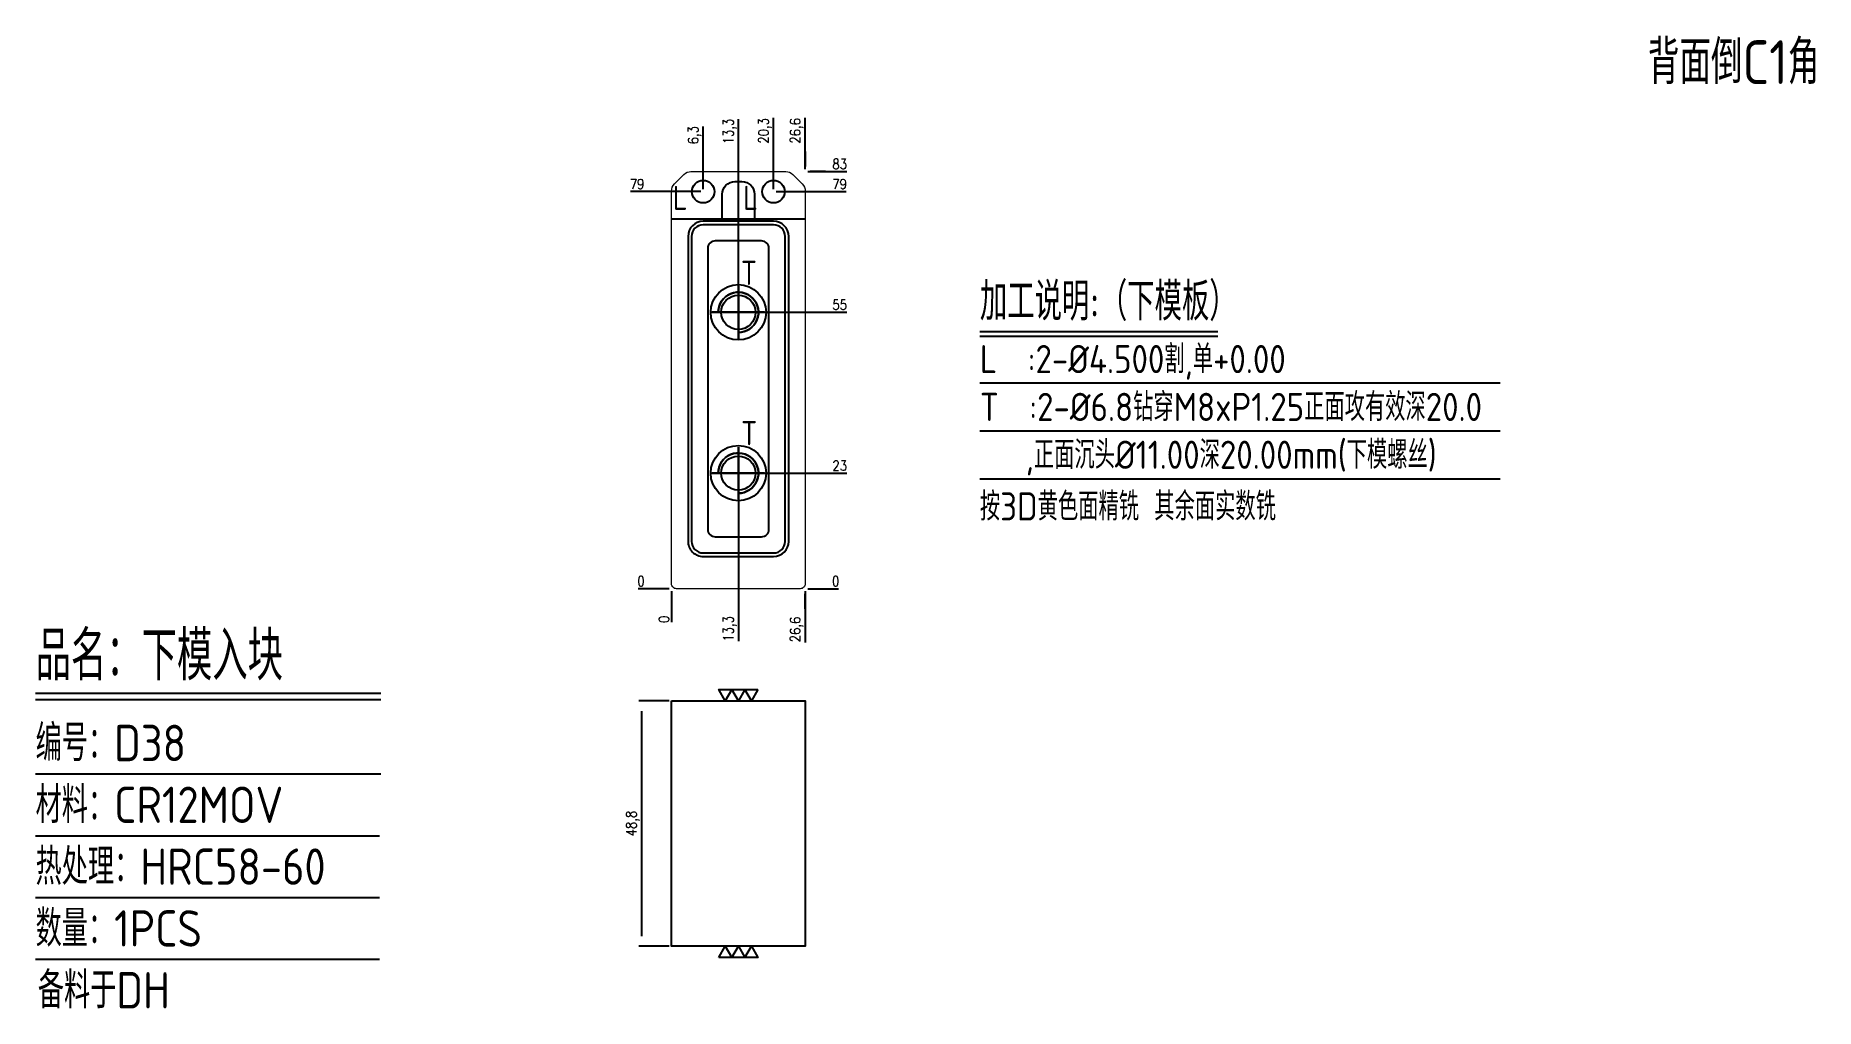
# Model space of a CAD drawing. Header units: millimetres. Extents: x 93262 to 93616, y -1092 to -898.
import ezdxf
from ezdxf.enums import TextEntityAlignment as Align

# ---------------------------------------------------------------- set-up
doc = ezdxf.new("R2010")
doc.units = ezdxf.units.MM
doc.linetypes.add('CENTER', pattern=[0])
for name, color, linetype in [('DIE_P', 2, 'Continuous'), ('DIM', 4, 'Continuous'), ('TEXT', 4, 'Continuous')]:
    doc.layers.add(name, color=color, linetype=linetype)
doc.styles.add('gbenor', font='gbenor.shx', dxfattribs={"bigfont": 'gbcbig.shx'})
doc.styles.get("Standard").update_dxf_attribs({"font": 'txt.shx', "width": 0.85, "bigfont": 'ctxt.shx'})
doc.dimstyles.new('T-2-WX', dxfattribs={"dimtxt": 2, "dimasz": 2, "dimexe": 0.5, "dimexo": 0.5, "dimgap": 0.5, "dimtad": 1, "dimtxsty": 'Standard', "dimblk": 'OPEN30', "dimcen": 0, "dimazin": 3, "dimtfac": 1, "dimtmove": 0, "dimatfit": 3, "dimldrblk": 'OPEN30', "dimlwd": -1, "dimlwe": -1})

# ---------------------------------------------------------------- blocks, each defined once
blk = doc.blocks.new('*D7579')
at = {"layer": 'Defpoints', "color": 0}
for p in [(93388.55, -1008.41), (93415.15, -1008.41), (93420.15, -1008.41)]:
    blk.add_point(p, dxfattribs=at)
at = {"layer": 'DIM', "color": 0}
blk.add_line((93415.65, -1008.41), (93421.78, -1008.41), dxfattribs=at)
at = {"layer": 'DIM', "color": 0, "insert": (93421.21, -1006.91), "char_height": 2, "attachment_point": 5}
blk.add_mtext('0', dxfattribs=at)
blk = doc.blocks.new('_Open30')
blk = doc.blocks.new('*D7580')
at = {"layer": 'Defpoints', "color": 0}
for p in [(93401.85, -985.41), (93420.15, -985.41), (93388.55, -1008.41)]:
    blk.add_point(p, dxfattribs=at)
at = {"layer": 'DIM', "color": 0}
for p, q in [((93402.35, -985.41), (93412.15, -985.41)), ((93412.15, -985.41), (93416.15, -985.41)), ((93416.15, -985.41), (93423.4, -985.41))]:
    blk.add_line(p, q, dxfattribs=at)
at = {"layer": 'DIM', "color": 0, "insert": (93422.02, -983.91), "char_height": 2, "attachment_point": 5}
blk.add_mtext('23', dxfattribs=at)
blk = doc.blocks.new('*D7581')
at = {"layer": 'Defpoints', "color": 0}
for p in [(93401.85, -953.41), (93420.15, -953.41), (93388.55, -1008.41)]:
    blk.add_point(p, dxfattribs=at)
at = {"layer": 'DIM', "color": 0}
for p, q in [((93402.35, -953.41), (93412.15, -953.41)), ((93412.15, -953.41), (93416.15, -953.41)), ((93416.15, -953.41), (93423.4, -953.41))]:
    blk.add_line(p, q, dxfattribs=at)
at = {"layer": 'DIM', "color": 0, "insert": (93422.02, -951.91), "char_height": 2, "attachment_point": 5}
blk.add_mtext('55', dxfattribs=at)
blk = doc.blocks.new('*D7582')
at = {"layer": 'Defpoints', "color": 0}
for p in [(93408.85, -929.41), (93420.15, -929.41), (93388.55, -1008.41)]:
    blk.add_point(p, dxfattribs=at)
at = {"layer": 'DIM', "color": 0}
for p, q in [((93409.35, -929.41), (93412.85, -929.41)), ((93412.85, -929.41), (93416.15, -929.41)), ((93416.15, -929.41), (93423.32, -929.41))]:
    blk.add_line(p, q, dxfattribs=at)
at = {"layer": 'DIM', "color": 0, "insert": (93421.98, -927.91), "char_height": 2, "attachment_point": 5}
blk.add_mtext('79', dxfattribs=at)
blk = doc.blocks.new('*D7583')
at = {"layer": 'Defpoints', "color": 0}
for p in [(93415.15, -925.41), (93420.15, -925.41), (93388.55, -1008.41)]:
    blk.add_point(p, dxfattribs=at)
at = {"layer": 'DIM', "color": 0}
for p, q in [((93415.65, -925.41), (93419.15, -925.41)), ((93419.15, -925.41), (93416.15, -925.41)), ((93416.15, -925.41), (93423.4, -925.41))]:
    blk.add_line(p, q, dxfattribs=at)
at = {"layer": 'DIM', "color": 0, "insert": (93422.02, -923.91), "char_height": 2, "attachment_point": 5}
blk.add_mtext('83', dxfattribs=at)
blk = doc.blocks.new('*D7584')
at = {"layer": 'Defpoints', "color": 0}
for p in [(93383.55, -1008.41), (93388.55, -1008.41), (93388.55, -1008.41)]:
    blk.add_point(p, dxfattribs=at)
at = {"layer": 'DIM', "color": 0}
blk.add_line((93388.05, -1008.41), (93381.91, -1008.41), dxfattribs=at)
at = {"layer": 'DIM', "color": 0, "insert": (93382.48, -1006.91), "char_height": 2, "attachment_point": 5}
blk.add_mtext('0', dxfattribs=at)
blk = doc.blocks.new('*D7585')
at = {"layer": 'Defpoints', "color": 0}
for p in [(93383.55, -929.41), (93394.85, -929.41), (93388.55, -1008.41)]:
    blk.add_point(p, dxfattribs=at)
at = {"layer": 'DIM', "color": 0}
for p, q in [((93387.55, -929.41), (93380.38, -929.41)), ((93390.85, -929.41), (93387.55, -929.41)), ((93394.35, -929.41), (93390.85, -929.41))]:
    blk.add_line(p, q, dxfattribs=at)
at = {"layer": 'DIM', "color": 0, "insert": (93381.71, -927.91), "char_height": 2, "attachment_point": 5}
blk.add_mtext('79', dxfattribs=at)
blk = doc.blocks.new('*D7586')
at = {"layer": 'Defpoints', "color": 0}
for p in [(93388.55, -1008.41), (93415.15, -1008.41), (93415.15, -1013.41)]:
    blk.add_point(p, dxfattribs=at)
at = {"layer": 'DIM', "color": 0}
for p, q in [((93415.15, -1008.91), (93415.15, -1012.41)), ((93415.15, -1012.41), (93415.15, -1009.41)), ((93415.15, -1009.41), (93415.15, -1019.09))]:
    blk.add_line(p, q, dxfattribs=at)
at = {"layer": 'DIM', "color": 0, "insert": (93413.46, -1016.5), "char_height": 2, "attachment_point": 5, "rotation": 90}
blk.add_mtext('26,6', dxfattribs=at)
blk = doc.blocks.new('*D7587')
at = {"layer": 'Defpoints', "color": 0}
for p in [(93401.85, -985.41), (93388.55, -1008.41), (93401.85, -1013.41)]:
    blk.add_point(p, dxfattribs=at)
at = {"layer": 'DIM', "color": 0}
for p, q in [((93401.85, -985.91), (93401.85, -1005.41)), ((93401.85, -1005.41), (93401.85, -1009.41)), ((93401.85, -1009.41), (93401.85, -1018.85))]:
    blk.add_line(p, q, dxfattribs=at)
at = {"layer": 'DIM', "color": 0, "insert": (93400.16, -1016.38), "char_height": 2, "attachment_point": 5, "rotation": 90}
blk.add_mtext('13,3', dxfattribs=at)
blk = doc.blocks.new('*D7588')
at = {"layer": 'Defpoints', "color": 0}
for p in [(93388.55, -1008.41), (93388.55, -1008.41), (93388.55, -1013.41)]:
    blk.add_point(p, dxfattribs=at)
at = {"layer": 'DIM', "color": 0}
blk.add_line((93388.55, -1008.91), (93388.55, -1015.05), dxfattribs=at)
at = {"layer": 'DIM', "color": 0, "insert": (93387.05, -1014.48), "char_height": 2, "attachment_point": 5, "rotation": 90}
blk.add_mtext('0', dxfattribs=at)
blk = doc.blocks.new('*D7589')
at = {"layer": 'Defpoints', "color": 0}
for p in [(93415.15, -920.41), (93415.15, -925.41), (93388.55, -1008.41)]:
    blk.add_point(p, dxfattribs=at)
at = {"layer": 'DIM', "color": 0}
for p, q in [((93415.15, -924.41), (93415.15, -914.73)), ((93415.15, -924.91), (93415.15, -921.41)), ((93415.15, -921.41), (93415.15, -924.41))]:
    blk.add_line(p, q, dxfattribs=at)
at = {"layer": 'DIM', "color": 0, "insert": (93413.46, -917.32), "char_height": 2, "attachment_point": 5, "rotation": 90}
blk.add_mtext('26,6', dxfattribs=at)
blk = doc.blocks.new('*D7590')
at = {"layer": 'Defpoints', "color": 0}
for p in [(93408.85, -920.41), (93408.85, -929.41), (93388.55, -1008.41)]:
    blk.add_point(p, dxfattribs=at)
at = {"layer": 'DIM', "color": 0}
for p, q in [((93408.85, -924.41), (93408.85, -914.73)), ((93408.85, -925.41), (93408.85, -924.41)), ((93408.85, -928.91), (93408.85, -925.41))]:
    blk.add_line(p, q, dxfattribs=at)
at = {"layer": 'DIM', "color": 0, "insert": (93407.16, -917.32), "char_height": 2, "attachment_point": 5, "rotation": 90}
blk.add_mtext('20,3', dxfattribs=at)
blk = doc.blocks.new('*D7591')
at = {"layer": 'Defpoints', "color": 0}
for p in [(93401.85, -920.41), (93401.85, -953.41), (93388.55, -1008.41)]:
    blk.add_point(p, dxfattribs=at)
at = {"layer": 'DIM', "color": 0}
for p, q in [((93401.85, -924.41), (93401.85, -914.97)), ((93401.85, -928.41), (93401.85, -924.41)), ((93401.85, -952.91), (93401.85, -928.41))]:
    blk.add_line(p, q, dxfattribs=at)
at = {"layer": 'DIM', "color": 0, "insert": (93400.16, -917.44), "char_height": 2, "attachment_point": 5, "rotation": 90}
blk.add_mtext('13,3', dxfattribs=at)
blk = doc.blocks.new('*D7592')
at = {"layer": 'Defpoints', "color": 0}
for p in [(93394.85, -920.41), (93394.85, -929.41), (93388.55, -1008.41)]:
    blk.add_point(p, dxfattribs=at)
at = {"layer": 'DIM', "color": 0}
for p, q in [((93394.85, -924.41), (93394.85, -916.43)), ((93394.85, -925.41), (93394.85, -924.41)), ((93394.85, -928.91), (93394.85, -925.41))]:
    blk.add_line(p, q, dxfattribs=at)
at = {"layer": 'DIM', "color": 0, "insert": (93393.16, -918.17), "char_height": 2, "attachment_point": 5, "rotation": 90}
blk.add_mtext('6,3', dxfattribs=at)
blk = doc.blocks.new('*D7593')
at = {"layer": 'Defpoints', "color": 0}
for p in [(93388.55, -1030.74), (93382.55, -1079.54), (93388.55, -1079.54)]:
    blk.add_point(p, dxfattribs=at)
at = {"layer": 'DIM', "color": 0}
for p, q in [((93388.05, -1030.74), (93382.05, -1030.74)), ((93382.55, -1032.74), (93382.55, -1077.54)), ((93388.05, -1079.54), (93382.05, -1079.54))]:
    blk.add_line(p, q, dxfattribs=at)
at = {"layer": 'DIM', "color": 0, "insert": (93380.86, -1055.14), "char_height": 2, "attachment_point": 5, "rotation": 90}
blk.add_mtext('48,8', dxfattribs=at)

msp = doc.modelspace()

# ---------------------------------------------------------------- linework, layer by layer
at = {"layer": 'DIE_P'}
msp.add_line((93415.147, -934.912), (93388.547, -934.912), dxfattribs=at)
at = {"layer": 'DIE_P', "linetype": 'Continuous', "lineweight": 15}
msp.add_lwpolyline([(93388.547, -1007.412), (93388.547, -929.291, -0.1989124), (93389.133, -927.876), (93391.011, -925.998, -0.1989124), (93392.425, -925.412), (93411.268, -925.412, -0.1989124), (93412.683, -925.998), (93414.561, -927.876, -0.1989124), (93415.147, -929.291), (93415.147, -1007.412, -0.4142136), (93414.147, -1008.412), (93389.547, -1008.412, -0.4142136)], format="xyb", close=True, dxfattribs=at)
at = {"layer": 'DIE_P', "linetype": 'Continuous'}
msp.add_lwpolyline([(93405.052, -935.303), (93398.644, -935.303), (93398.644, -929.906, -0.4142136), (93401.144, -927.406), (93402.552, -927.406, -0.4142136), (93405.052, -929.906), (93405.052, -935.303)], format="xyb", dxfattribs=at)
for points in [[(93408.848, -935.303), (93394.846, -935.303, 0.4142135), (93391.835, -938.314), (93391.835, -998.981, 0.4142136), (93394.846, -1001.991), (93408.846, -1001.991, 0.4142135), (93411.856, -998.981), (93411.856, -938.314, 0.4139657)], [(93408.848, -936.01), (93394.846, -936.01, 0.4142135), (93392.543, -938.314), (93392.543, -998.981, 0.4142136), (93394.846, -1001.284), (93408.846, -1001.284, 0.4142135), (93411.149, -998.981), (93411.149, -938.314, 0.4139302)], [(93406.442, -939.217), (93397.25, -939.217, 0.4142136), (93395.75, -940.717), (93395.75, -996.577, 0.4142136), (93397.25, -998.077), (93406.442, -998.077, 0.4142135), (93407.942, -996.577), (93407.942, -940.717, 0.4142136)]]:
    msp.add_lwpolyline(points, format="xyb", close=True, dxfattribs=at)
at = {"layer": 'DIE_P', "color": 4, "linetype": 'CENTER', "ltscale": 0.007}
for points in [[(93401.847, -948.212), (93401.847, -958.612)], [(93407.047, -953.412), (93396.647, -953.412)], [(93401.847, -980.212), (93401.847, -990.612)], [(93407.047, -985.412), (93396.647, -985.412)]]:
    msp.add_lwpolyline(points, close=True, dxfattribs=at)
at = {"layer": 'DIE_P'}
for points in [[(93397.847, -953.412, -2.4142136), (93401.847, -957.412, 2.4142136)], [(93397.847, -985.412, -2.4142136), (93401.847, -989.412, 2.4142136)]]:
    msp.add_lwpolyline(points, format="xyb", close=True, dxfattribs=at)
at = {"layer": 'DIE_P', "color": 1}
for centre in [(93394.847, -929.412), (93408.847, -929.412)]:
    msp.add_circle(centre, 2.25, dxfattribs=at)
at = {"layer": 'DIE_P'}
for centre, radius in [((93401.847, -953.412), 5.5), ((93401.847, -953.412), 3.4), ((93401.847, -985.412), 5.5), ((93401.847, -985.412), 3.4)]:
    msp.add_circle(centre, radius, dxfattribs=at)
at = {"layer": 'DIM', "color": 4, "linetype": 'Continuous', "lineweight": 25}
for p, q in [((93262.042, -1029.155), (93330.728, -1029.155)), ((93262.042, -1030.421), (93330.728, -1030.421)), ((93262.042, -1045.25), (93330.728, -1045.25)), ((93262.042, -1057.547), (93330.429, -1057.547)), ((93262.042, -1069.844), (93330.429, -1069.844)), ((93262.042, -1082.141), (93330.429, -1082.141))]:
    msp.add_line(p, q, dxfattribs=at)
at = {"layer": 'TEXT', "color": 3}
for p, q in [((93449.895, -957.202), (93497.204, -957.202)), ((93449.895, -958.182), (93497.204, -958.182))]:
    msp.add_line(p, q, dxfattribs=at)
at = {"layer": 'TEXT', "color": 3, "linetype": 'Continuous'}
for p, q in [((93449.895, -967.478), (93553.366, -967.478)), ((93449.895, -976.998), (93553.366, -976.998)), ((93449.895, -986.518), (93553.366, -986.518))]:
    msp.add_line(p, q, dxfattribs=at)
at = {"layer": 'TEXT'}
for points in [[(93405.744, -1028.49), (93404.445, -1030.74), (93403.146, -1028.49), (93401.847, -1030.74), (93400.548, -1028.49), (93399.249, -1030.74), (93397.95, -1028.49), (93405.744, -1028.49)], [(93397.95, -1081.79), (93399.249, -1079.54), (93400.548, -1081.79), (93401.847, -1079.54), (93403.146, -1081.79), (93404.445, -1079.54), (93405.744, -1081.79), (93397.95, -1081.79)]]:
    msp.add_lwpolyline(points, close=True, dxfattribs=at)
at = {"layer": 'TEXT', "color": 2}
msp.add_lwpolyline([(93388.547, -1030.74), (93415.147, -1030.74), (93415.147, -1079.54), (93388.547, -1079.54)], close=True, dxfattribs=at)

# ---------------------------------------------------------------- texts
at = {"layer": 'DIM', "color": 3, "linetype": 'Continuous', "lineweight": 25, "style": 'gbenor'}
for s, height, p in [('品名：下模入块', 9.7653, (93262.042, -1026.624)), ('编号：D38', 7.2335, (93262.042, -1042.718)), ('材料：CR12MOV', 7.2335, (93262.042, -1055.015)), ('热处理：HRC58-60', 7.23353, (93262.042, -1067.312)), ('数量：1PCS', 7.2335, (93262.042, -1079.609)), ('备料于DH', 7.2335, (93262.482, -1091.906))]:
    msp.add_text(s, height=height, dxfattribs=at).set_placement(p)
at = {"layer": 'TEXT', "color": 4, "lineweight": 18, "style": 'gbenor'}
msp.add_text('背面倒C1角', height=8.7044, dxfattribs=at).set_placement((93582.788, -908.002))
at = {"layer": 'TEXT', "color": 4, "style": 'gbenor'}
for s, p in [('L', (93390.265, -930.64)), ('L', (93404.265, -930.64)), ('T', (93403.95, -945.562)), ('T', (93403.992, -977.45))]:
    msp.add_text(s, height=4.8, dxfattribs=at).set_placement(p, align=Align.MIDDLE_CENTER)
for s, height, p in [('加工说明:（下模板）', 7.56, (93449.895, -955.046)), ('T  :2-%%C6.8钻穿M8xP1.25正面攻有效深20.0', 5.6, (93449.895, -975.038)), ('   ,正面沉头%%C11.00深20.00mm(下模螺丝)', 5.6, (93449.895, -984.558))]:
    msp.add_text(s, height=height, dxfattribs=at).set_placement(p)
at = {"layer": 'TEXT', "color": 1, "style": 'gbenor'}
msp.add_text('L  :2-%%C4.500割,单+0.00 ', height=5.6, dxfattribs=at).set_placement((93449.895, -965.518))
at = {"layer": 'TEXT', "color": 2, "style": 'gbenor'}
msp.add_text('按3D黄色面精铣 其余面实数铣', height=5.6, dxfattribs=at).set_placement((93449.895, -994.833))

# ---------------------------------------------------------------- dimensions: what is measured, and where the dimension line sits
at = {"layer": 'DIM'}
for feature_location, offset, dtype, origin, picture, middle in [((93415.147, -925.412), (0, 5), 1, (93388.547, -1008.412), '*D7589', (93413.456, -917.322)), ((93408.847, -929.412), (0, 9), 1, (93388.547, -1008.412), '*D7590', (93407.156, -917.322)), ((93401.847, -953.412), (0, 33), 1, (93388.547, -1008.412), '*D7591', (93400.156, -917.443)), ((93394.847, -929.412), (0, 9), 1, (93388.547, -1008.412), '*D7592', (93393.156, -918.172)), ((93415.147, -925.412), (5, 0), 0, (93388.547, -1008.412), '*D7583', (93422.023, -923.912)), ((93394.847, -929.412), (-11.3, 0), 0, (93388.547, -1008.412), '*D7585', (93381.711, -927.912)), ((93408.847, -929.412), (11.3, 0), 0, (93388.547, -1008.412), '*D7582', (93421.982, -927.912)), ((93401.847, -953.412), (18.3, 0), 0, (93388.547, -1008.412), '*D7581', (93422.023, -951.912)), ((93401.847, -985.412), (18.3, 0), 0, (93388.547, -1008.412), '*D7580', (93422.023, -983.912)), ((93401.847, -985.412), (0, -28), 1, (93388.547, -1008.412), '*D7587', (93400.156, -1016.381)), ((93388.546748066, -1008.412117262), (-5, 0), 0, (93388.546748066, -1008.412117262), '*D7584', (93382.480081399, -1006.912117262)), ((93388.546748066, -1008.412117262), (0, -5), 1, (93388.546748066, -1008.412117262), '*D7588', (93387.046748066, -1014.478783929)), ((93415.146748086, -1008.412117262), (5, 0), 0, (93388.546748066, -1008.412117262), '*D7579', (93421.213414753, -1006.912117262)), ((93415.147, -1008.412), (0, -5), 1, (93388.547, -1008.412), '*D7586', (93413.456, -1016.503))]:
    dim = msp.add_ordinate_dim(feature_location=feature_location, offset=offset, dtype=dtype, origin=origin, dimstyle='T-2-WX', dxfattribs=at)
    dim.commit()
    dim.dimension.update_dxf_attribs({"geometry": picture, "text_midpoint": middle})
dim = msp.add_linear_dim(base=(93382.547, -1079.54), p1=(93388.547, -1030.74), p2=(93388.547, -1079.54), angle=90, dimstyle='T-2-WX', dxfattribs=at)
dim.commit()
dim.dimension.update_dxf_attribs({"geometry": '*D7593', "text_midpoint": (93380.856, -1055.14)})

doc.saveas('drawing.dxf')
